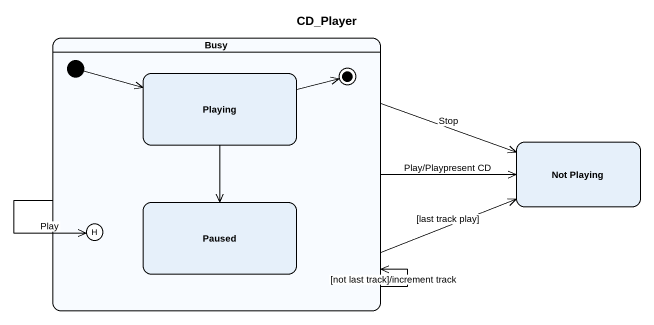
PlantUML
@startuml
title CD_Player
hide empty description
state Busy {
  state Playing
  state Paused
  state history1 <<history>>
  [*] -right-> Playing
  Playing -right-> [*]
}
state "Not Playing" as Not_Playing
Busy --> Busy : [not last track]/increment track
Busy -right-> Not_Playing : Play/Playpresent CD
Busy -right-> Not_Playing : Stop
Busy -right-> Not_Playing : [last track play]
Busy -left-> history1 : Play
Playing --> Paused
@enduml
